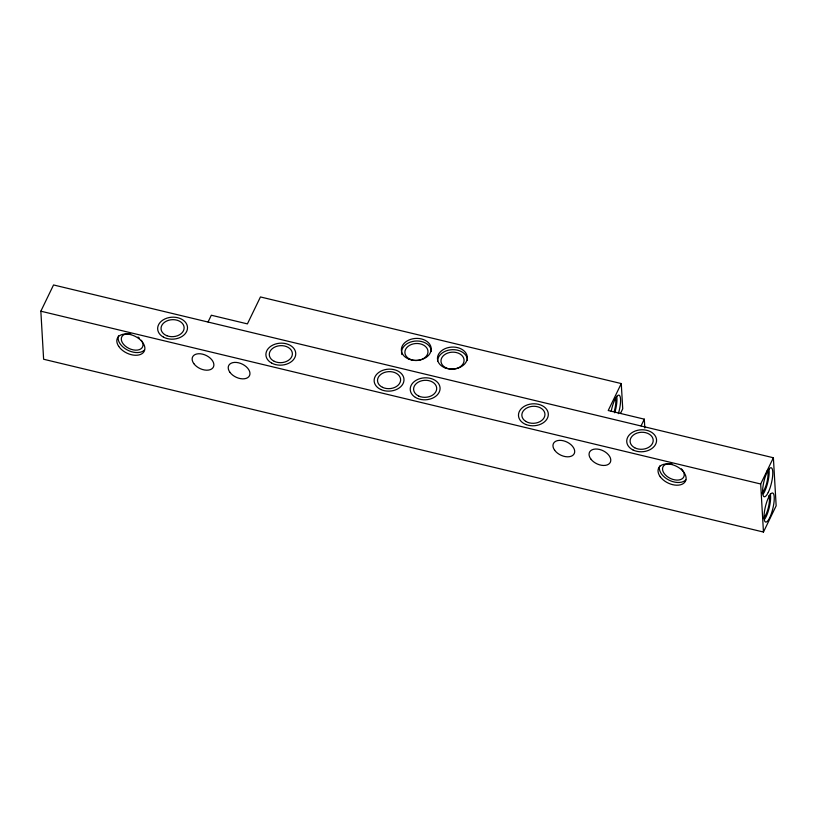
<?xml version="1.0" encoding="UTF-8"?>
<svg xmlns="http://www.w3.org/2000/svg" width="817" height="817" viewBox="0 0 817 817"><rect width="100%" height="100%" fill="white"/><g stroke="black" fill="none" stroke-linecap="round" stroke-linejoin="round"><path stroke-width="1.23" d="M40.85 311.195L53.544 284.959L773.382 457.755L776.15 505.805L763.456 532.041L43.618 359.245L40.85 311.195L760.678 483.991L763.456 532.041M208.059 321.969L211.327 315.229L247.408 323.889L260.449 296.949L621.267 383.571L622.728 408.827L620.552 413.32M621.267 383.571L608.226 410.512L644.307 419.172L644.817 428.016M641.049 425.912L644.307 419.172M760.678 483.991L773.382 457.755M767.245 470.469A11.561 2.972 -76.5 0 1 766.816 482.663A11.561 2.972 -76.5 0 1 761.607 492.661M768.817 468.662A14.931 3.84 -76.5 0 1 763.313 493.856M768.695 495.725A11.561 2.972 -76.5 0 1 768.266 507.919A11.561 2.972 -76.5 0 1 763.068 517.927M770.257 493.887A14.931 3.84 -76.5 0 1 764.794 519.081M611.198 411.329A14.931 3.84 -76.5 0 1 619.041 395.173A14.931 3.84 -76.5 0 1 618.367 413.668M615.027 397.869A11.561 2.972 -76.5 0 1 614.21 411.513M616.661 396.316A14.931 3.84 -76.5 0 1 614.752 412.799M401.821 354.558A14.931 10.989 -3.3 0 1 414.791 341.118A14.931 10.989 -3.3 0 1 431.366 351.341M437.606 361.073A14.931 10.989 -3.3 0 1 452.516 349.666A14.931 10.989 -3.3 0 1 467.447 360.256M681.419 468.835A11.561 7.241 25.8 0 1 678.937 479.977A11.561 7.241 25.8 0 1 663.108 471.603A11.561 7.241 25.8 0 1 671.993 463.852M685.831 479.824A14.931 9.355 25.8 0 1 668.551 479.896A14.931 9.355 25.8 0 1 659.676 465.996M141.341 340.291A11.561 7.241 25.8 0 1 137.43 350.084A11.561 7.241 25.8 0 1 122.356 342.64A11.561 7.241 25.8 0 1 128.014 333.704M128.902 333.714A11.561 7.241 25.8 0 1 130.761 333.928M138.012 337.033A11.561 7.241 25.8 0 1 139.513 338.258M144.374 350.125A14.931 9.355 25.8 0 1 126.88 349.737A14.931 9.355 25.8 0 1 118.557 335.777M380.661 389.454A14.931 10.989 -3.3 0 0 403.955 380.579A14.931 10.989 -3.3 0 0 382.601 370.397A14.931 10.989 -3.3 0 0 380.661 389.454M415.383 397.379A14.931 10.989 -3.3 0 0 439.812 390.506A14.931 10.989 -3.3 0 0 420.275 378.537A14.931 10.989 -3.3 0 0 415.383 397.379M526.168 424.605A14.931 10.989 -3.3 0 0 548.319 414.199A14.931 10.989 -3.3 0 0 525.709 405.569A14.931 10.989 -3.3 0 0 526.168 424.605M633.114 450.024A14.931 10.989 -3.3 0 0 656.521 441.323A14.931 10.989 -3.3 0 0 635.309 430.988A14.931 10.989 -3.3 0 0 633.114 450.024M271.734 363.126A14.931 10.989 -3.3 0 0 295.621 355.211A14.931 10.989 -3.3 0 0 275.125 344.141A14.931 10.989 -3.3 0 0 271.734 363.126M163.441 337.115A14.931 10.989 -3.3 0 0 187.369 329.271A14.931 10.989 -3.3 0 0 166.934 318.14A14.931 10.989 -3.3 0 0 163.441 337.115M769.757 517.57A14.931 3.84 -76.5 0 0 773.229 493.397A14.931 3.84 -76.5 0 0 764.446 511.636A14.931 3.84 -76.5 0 0 769.757 517.57M768.266 492.365A14.931 3.84 -76.5 0 0 771.789 468.151A14.931 3.84 -76.5 0 0 763.007 486.299A14.931 3.84 -76.5 0 0 768.266 492.365M590.732 458.888A11.561 7.241 25.8 0 0 609.543 463.413A11.561 7.241 25.8 0 0 599.464 449.432A11.561 7.241 25.8 0 0 590.732 458.888M660.207 476.699A14.931 9.355 25.8 0 0 684.523 482.53A14.931 9.355 25.8 0 0 671.492 464.475A14.931 9.355 25.8 0 0 660.207 476.699M554.641 450.228A11.561 7.241 25.8 0 0 573.463 454.752A11.561 7.241 25.8 0 0 563.383 440.772A11.561 7.241 25.8 0 0 554.641 450.228M118.741 346.418A14.931 9.355 25.8 0 0 143.067 352.832A14.931 9.355 25.8 0 0 130.73 334.664A14.931 9.355 25.8 0 0 118.741 346.418M193.823 363.616A11.561 7.241 25.8 0 0 212.645 368.13A11.561 7.241 25.8 0 0 202.555 354.149A11.561 7.241 25.8 0 0 193.823 363.616M229.904 372.276A11.561 7.241 25.8 0 0 248.725 376.79A11.561 7.241 25.8 0 0 238.635 362.809A11.561 7.241 25.8 0 0 229.904 372.276M382.468 387.309A11.561 8.507 -3.3 0 0 400.585 380.559A11.561 8.507 -3.3 0 0 384.164 372.562A11.561 8.507 -3.3 0 0 382.468 387.309M418.692 396.041A11.561 8.507 -3.3 0 0 436.676 389.096A11.561 8.507 -3.3 0 0 420.091 381.284A11.561 8.507 -3.3 0 0 418.692 396.041M525.76 421.378A11.561 8.507 -3.3 0 0 544.725 416.18A11.561 8.507 -3.3 0 0 529.722 406.815A11.561 8.507 -3.3 0 0 525.76 421.378M634.707 447.767A11.561 8.507 -3.3 0 0 653.12 441.497A11.561 8.507 -3.3 0 0 637.117 433.061A11.561 8.507 -3.3 0 0 634.707 447.767M274.226 361.318A11.561 8.507 -3.3 0 0 292.343 354.578A11.561 8.507 -3.3 0 0 275.921 346.582A11.561 8.507 -3.3 0 0 274.226 361.318M166.954 335.756A11.561 8.507 -3.3 0 0 184.131 327.74A11.561 8.507 -3.3 0 0 166.658 321.02A11.561 8.507 -3.3 0 0 166.954 335.756M444.928 367.793A14.931 10.989 -3.3 0 0 467.304 357.652A14.931 10.989 -3.3 0 0 444.908 348.736A14.931 10.989 -3.3 0 0 444.928 367.793M409.143 359.245A14.931 10.989 -3.3 0 0 431.213 348.736A14.931 10.989 -3.3 0 0 408.531 340.209A14.931 10.989 -3.3 0 0 409.143 359.245M445.919 367.824A11.561 8.507 -3.3 0 0 464.036 361.083A11.561 8.507 -3.3 0 0 447.624 353.087A11.561 8.507 -3.3 0 0 445.919 367.824M409.94 359.214A11.561 8.507 -3.3 0 0 427.965 352.341A11.561 8.507 -3.3 0 0 411.441 344.457A11.561 8.507 -3.3 0 0 409.94 359.214"/></g></svg>
